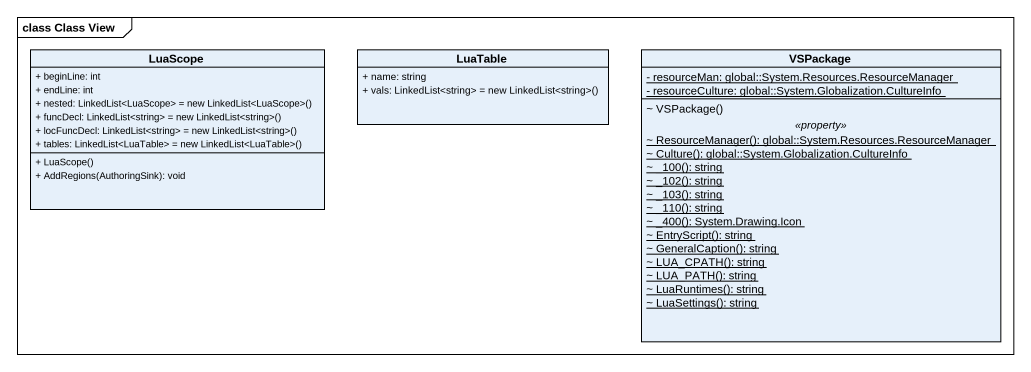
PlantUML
@startuml
mainframe class Class View
hide circle
hide empty members
skinparam classAttributeIconSize 0
class LuaScope {
  + beginLine: int
  + endLine: int
  {field} + nested: LinkedList<LuaScope> = new LinkedList<LuaScope>()
  {field} + funcDecl: LinkedList<string> = new LinkedList<string>()
  {field} + locFuncDecl: LinkedList<string> = new LinkedList<string>()
  {field} + tables: LinkedList<LuaTable> = new LinkedList<LuaTable>()
  + LuaScope()
  + AddRegions(AuthoringSink): void
}
class LuaTable {
  + name: string
  {field} + vals: LinkedList<string> = new LinkedList<string>()
}
class VSPackage {
  {static} - resourceMan: global::System.Resources.ResourceManager
  {static} - resourceCulture: global::System.Globalization.CultureInfo
  --
  ~ VSPackage()
  .. <<property>> ..
  {static} ~ ResourceManager(): global::System.Resources.ResourceManager
  {static} ~ Culture(): global::System.Globalization.CultureInfo
  {static} ~ _100(): string
  {static} ~ _102(): string
  {static} ~ _103(): string
  {static} ~ _110(): string
  {static} ~ _400(): System.Drawing.Icon
  {static} ~ EntryScript(): string
  {static} ~ GeneralCaption(): string
  {static} ~ LUA_CPATH(): string
  {static} ~ LUA_PATH(): string
  {static} ~ LuaRuntimes(): string
  {static} ~ LuaSettings(): string
}
@enduml
